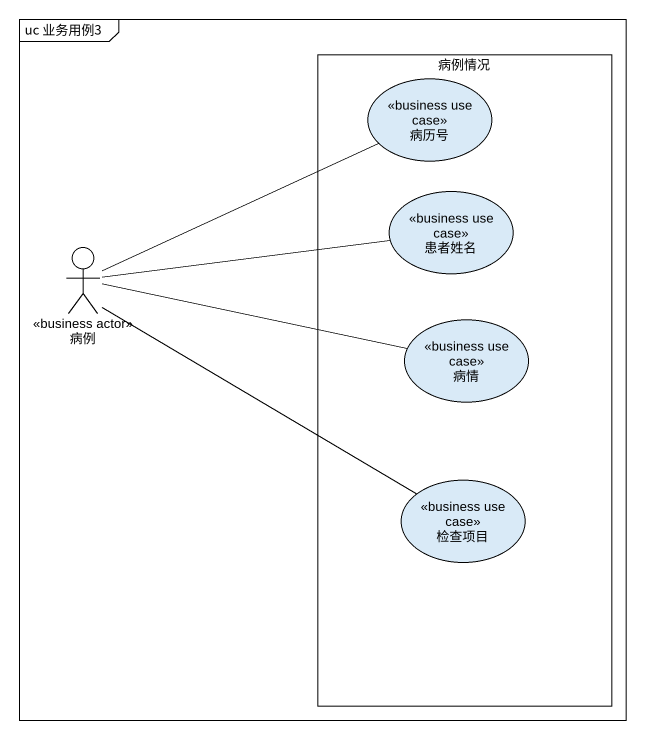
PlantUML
@startuml
mainframe uc 业务用例3
rectangle 病例情况 {
  usecase 病历号 <<business use case>>
  usecase 患者姓名 <<business use case>>
  usecase 病情 <<business use case>>
  usecase 检查项目 <<business use case>>
}
actor 病例 <<business actor>>
病例 -right- 病历号
病例 -right- 患者姓名
病例 -right- 病情
病例 -right- 检查项目
@enduml
